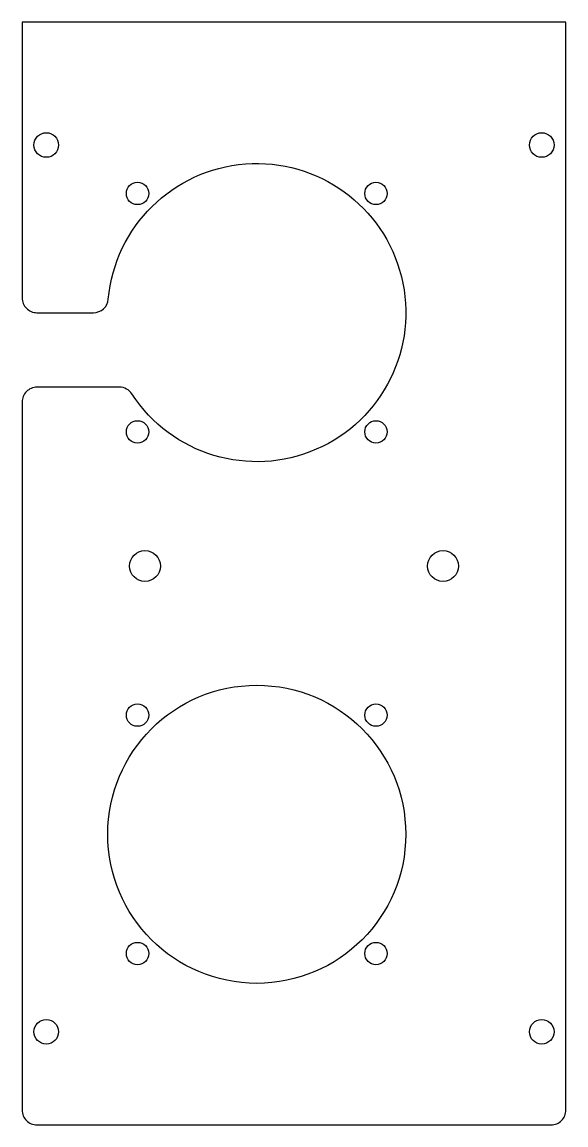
# Model space of a CAD drawing. Header units: millimetres. Extents: x -37 to 37, y -74 to 74.
import ezdxf

# ---------------------------------------------------------------- set-up
doc = ezdxf.new("R2010")
doc.units = ezdxf.units.MM

msp = doc.modelspace()

# ---------------------------------------------------------------- linework, layer by layer
msp.add_lwpolyline([(-21.76, 24.09, 0.253709), (-23.44, 25), (-34.5, 25, 0.414214), (-36.5, 23), (-36.5, -72, 0.414214), (-34.5, -74), (34.5, -74, 0.414214), (36.5, -72), (36.5, 74), (-36.5, 74), (-36.5, 37, 0.414214), (-34.5, 35), (-26.91, 35, 0.387795), (-24.92, 36.82, -5.93256)], format="xyb", close=True)
for centre, radius in [((-33.25, 57.5), 1.65), ((33.25, 57.5), 1.65), ((-21, 51), 1.5), ((11, 51), 1.5), ((-21, 19), 1.5), ((11, 19), 1.5), ((-20, 1), 2.07), ((20, 1), 2.07), ((-5, -35), 20), ((-21, -19), 1.5), ((11, -19), 1.5), ((-21, -51), 1.5), ((11, -51), 1.5), ((-33.25, -61.5), 1.65), ((33.25, -61.5), 1.65)]:
    msp.add_circle(centre, radius)

doc.saveas('drawing.dxf')
